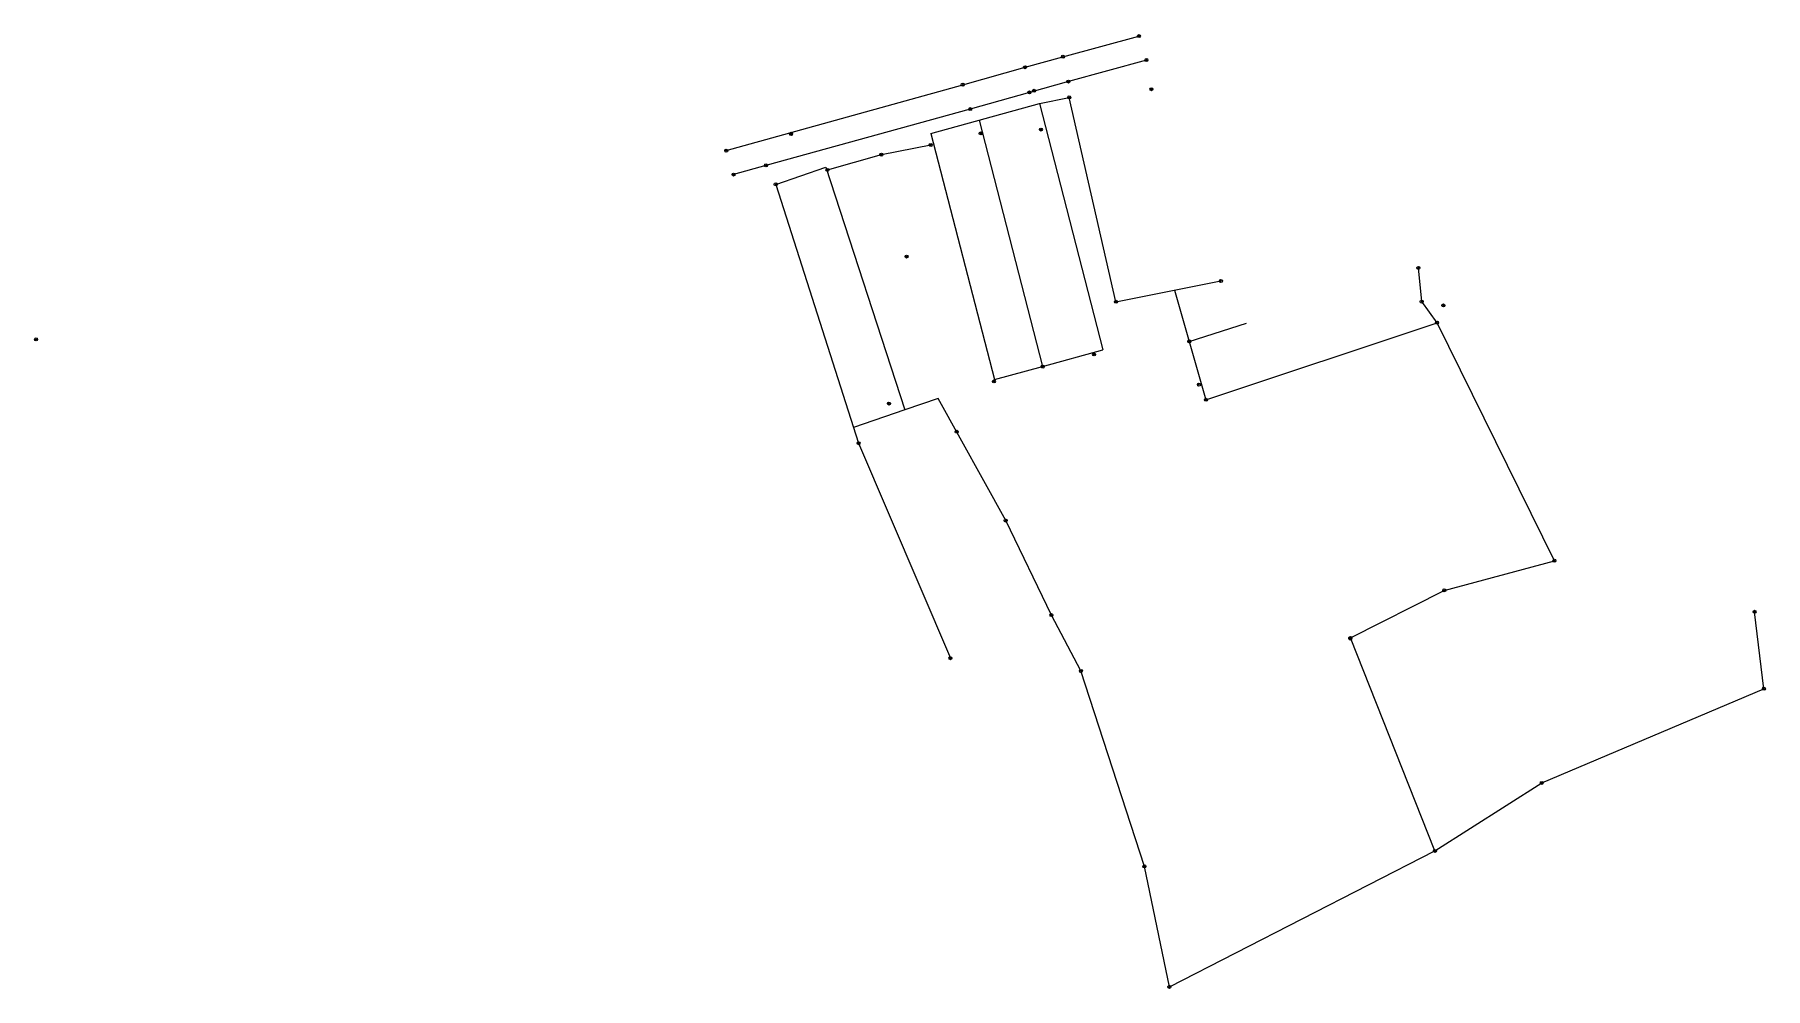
# Model space of a CAD drawing. Header units: metres. Extents: x 542002 to 543839, y 1834801 to 1835635.
# Drawn here: x 542753.8 to 542961.3, y 1835339.4 to 1835453.8 of the extents above; entities that cross this region are included whole.
import ezdxf

# ---------------------------------------------------------------- set-up
doc = ezdxf.new("R2010")
doc.units = ezdxf.units.M
doc.header["$LTSCALE"] = 0.72
doc.header["$PDMODE"] = 32
doc.header["$PDSIZE"] = 0.36
doc.layers.add('36', color=7, linetype='Continuous', lineweight=13)
doc.layers.add('7', color=7, linetype='Continuous')

msp = doc.modelspace()

# ---------------------------------------------------------------- linework, layer by layer
at = {"layer": '36'}
for p, q in [((542861.27, 1835441.96), (542874.29, 1835445.54)), ((542874.3, 1835445.54), (542877.86, 1835446.29)), ((542874.3, 1835445.54), (542881.9, 1835416)), ((542883.45, 1835421.76), (542877.86, 1835446.29)), ((542867.06, 1835443.55), (542874.67, 1835414.01)), ((542842.66, 1835435.85), (542848.68, 1835437.9)), ((542848.68, 1835437.9), (542858.14, 1835408.78)), ((542883.45, 1835421.76), (542896.05, 1835424.26)), ((542892.24, 1835417.01), (542899.1, 1835419.21)), ((542874.67, 1835414.01), (542881.9, 1835416)), ((542889.86, 1835339.56), (542921.71, 1835355.88))]:
    msp.add_line(p, q, dxfattribs=at)
for points in [[(542836.74, 1835439.9), (542865.08, 1835447.81), (542872.56, 1835449.9), (542877.09, 1835451.17), (542886.21, 1835453.64)], [(542887.11, 1835450.77), (542877.76, 1835448.19), (542873.08, 1835446.88), (542865.99, 1835444.88), (542841.49, 1835438.13), (542837.61, 1835437.03)], [(542861.27, 1835441.96), (542868.88, 1835412.42), (542874.67, 1835414.01)], [(542848.86, 1835437.59), (542855.34, 1835439.42), (542861.26, 1835440.58)], [(542842.66, 1835435.85), (542852.6, 1835404.79), (542863.62, 1835379)], [(542936.04, 1835390.7), (542921.96, 1835419.25), (542920.12, 1835421.78), (542919.72, 1835425.83)], [(542890.48, 1835423.16), (542894.24, 1835410.01), (542921.96, 1835419.25)], [(542862.16, 1835410.14), (542858.14, 1835408.78), (542851.98, 1835406.69)], [(542889.86, 1835339.56), (542886.87, 1835354.02), (542879.25, 1835377.47), (542875.73, 1835384.17), (542870.24, 1835395.51), (542862.16, 1835410.14)], [(542921.71, 1835355.88), (542911.57, 1835381.44), (542922.83, 1835387.14), (542936.04, 1835390.7)], [(542921.71, 1835355.88), (542934.52, 1835364.04), (542961.15, 1835375.34), (542960.03, 1835384.57)]]:
    msp.add_lwpolyline(points, dxfattribs=at)
at = {"layer": '7'}
for p in [(542886.21, 1835453.64), (542872.56, 1835449.9), (542877.09, 1835451.17), (542887.11, 1835450.77), (542865.08, 1835447.81), (542873.62, 1835447.08), (542877.76, 1835448.19), (542887.72, 1835447.26), (542873.08, 1835446.88), (542877.86, 1835446.29), (542865.99, 1835444.88), (542844.49, 1835441.92), (542844.5, 1835441.9), (542867.24, 1835441.96), (542874.46, 1835442.43), (542836.74, 1835439.9), (542855.34, 1835439.42), (542861.26, 1835440.58), (542837.61, 1835437.03), (542841.49, 1835438.13), (542848.86, 1835437.59), (542842.66, 1835435.85), (542858.35, 1835427.19), (542896.05, 1835424.26), (542919.72, 1835425.83), (542883.45, 1835421.76), (542920.12, 1835421.78), (542922.72, 1835421.32), (542921.96, 1835419.25), (542753.98, 1835417.25), (542892.24, 1835417.01), (542874.69, 1835413.98), (542880.84, 1835415.44), (542868.82, 1835412.2), (542893.41, 1835411.82), (542894.24, 1835410.01), (542856.24, 1835409.55), (542864.36, 1835406.16), (542852.6, 1835404.79), (542870.24, 1835395.51), (542936.04, 1835390.7), (542922.83, 1835387.14), (542875.73, 1835384.17), (542960.03, 1835384.57), (542911.55, 1835381.36), (542911.57, 1835381.44), (542863.62, 1835379), (542879.25, 1835377.47), (542961.15, 1835375.34), (542934.52, 1835364.04), (542921.71, 1835355.88), (542886.87, 1835354.02), (542889.86, 1835339.56)]:
    msp.add_point(p, dxfattribs=at)

doc.saveas('drawing.dxf')
